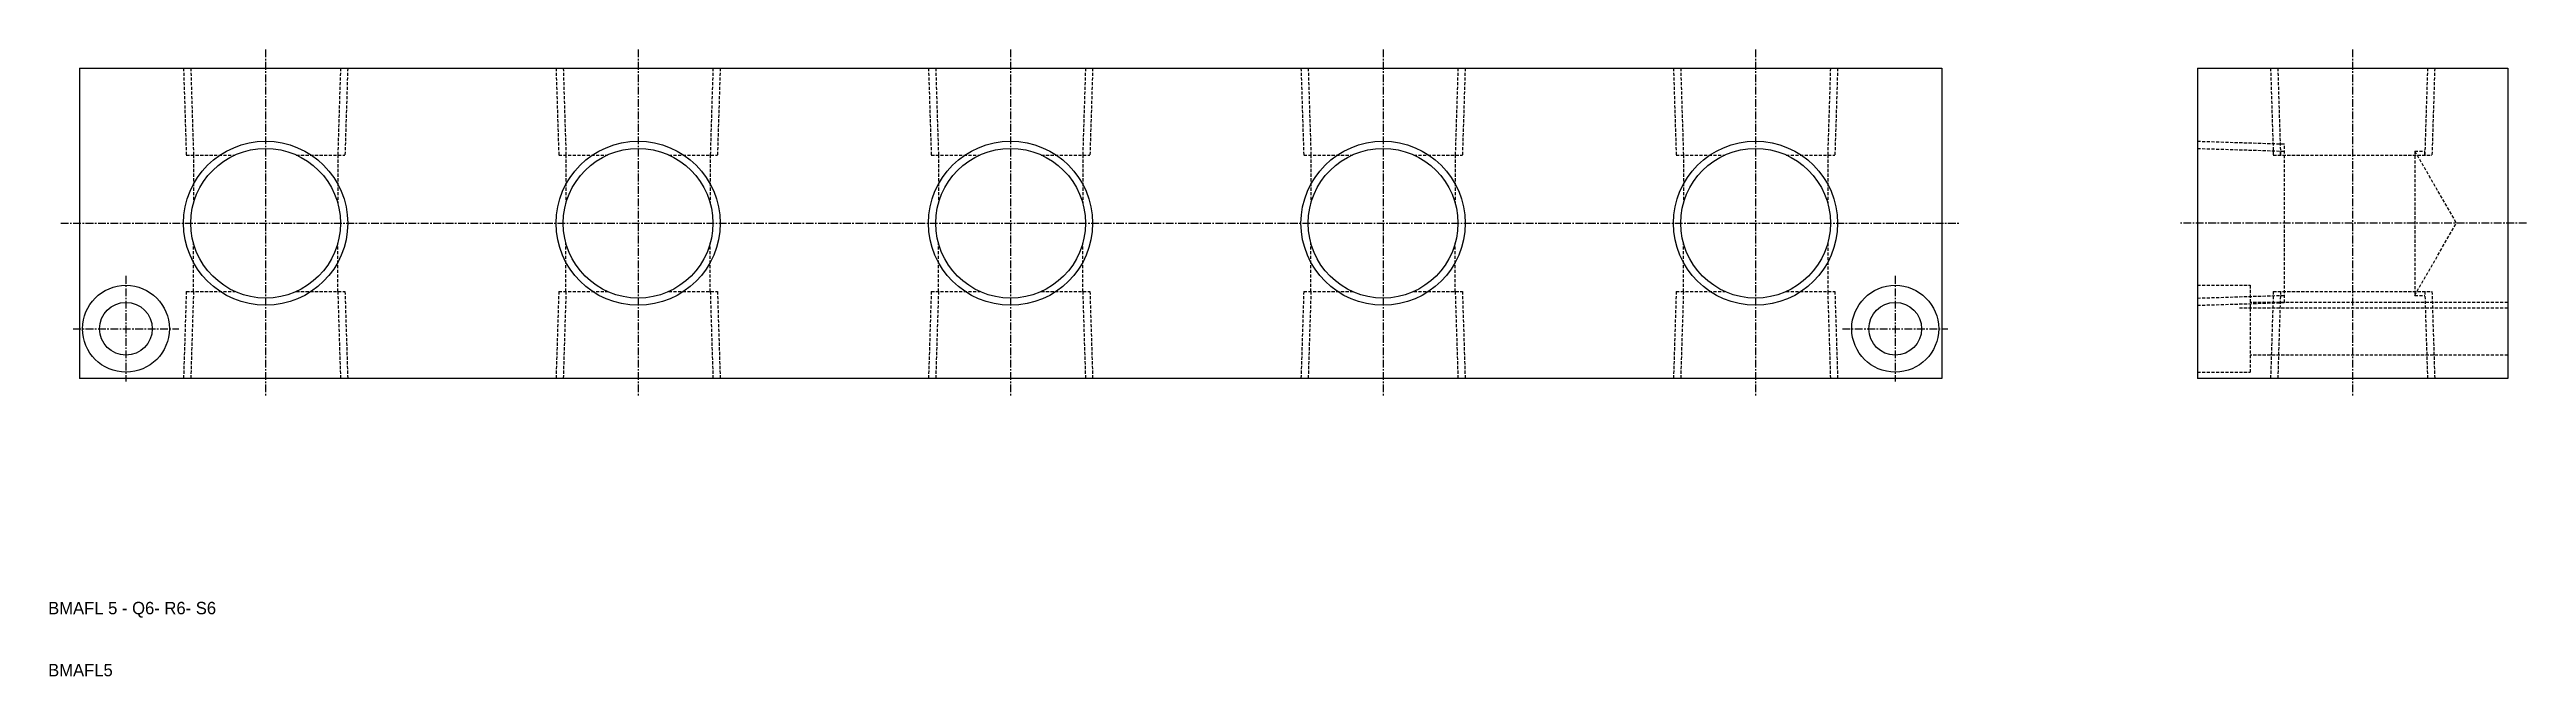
# Model space of a CAD drawing. Extents: x 1098 to 1497, y 310 to 411.
import ezdxf

# ---------------------------------------------------------------- set-up
doc = ezdxf.new("R2010")
doc.units = 0
doc.linetypes.add('CENTER', pattern=[2, 1.25, -0.25, 0.25, -0.25])
doc.linetypes.add('DASHED', pattern=[0.75, 0.5, -0.25])
doc.layers.get('0').update_dxf_attribs({"linetype": 'CONTINUOUS'})
doc.layers.add('CENTER', color=1, linetype='CENTER')

msp = doc.modelspace()

# ---------------------------------------------------------------- linework, layer by layer
at = {"color": 7, "linetype": 'CONTINUOUS'}
for p, q in [((1103.12, 407.69), (1403.12, 407.69)), ((1103.12, 407.69), (1103.12, 357.69)), ((1403.12, 407.69), (1403.12, 357.69)), ((1444.3, 407.69), (1444.3, 357.69)), ((1444.3, 407.69), (1494.3, 407.69)), ((1494.3, 407.69), (1494.3, 357.69)), ((1403.12, 357.69), (1103.12, 357.69)), ((1494.3, 357.69), (1444.3, 357.69))]:
    msp.add_line(p, q, dxfattribs=at)
at = {"color": 3, "linetype": 'DASHED'}
for p, q in [((1119.9, 407.69), (1120.34, 393.69)), ((1121.06, 407.69), (1121.5, 393.69)), ((1145.18, 407.69), (1144.74, 393.69)), ((1146.34, 407.69), (1145.9, 393.69)), ((1179.9, 407.69), (1180.34, 393.69)), ((1181.06, 407.69), (1181.5, 393.69)), ((1205.18, 407.69), (1204.74, 393.69)), ((1206.34, 407.69), (1205.9, 393.69)), ((1239.9, 407.69), (1240.34, 393.69)), ((1241.06, 407.69), (1241.5, 393.69)), ((1265.18, 407.69), (1264.74, 393.69)), ((1266.34, 407.69), (1265.9, 393.69)), ((1299.9, 407.69), (1300.34, 393.69)), ((1301.06, 407.69), (1301.5, 393.69)), ((1325.18, 407.69), (1324.74, 393.69)), ((1326.34, 407.69), (1325.9, 393.69)), ((1359.9, 407.69), (1360.34, 393.69)), ((1361.06, 407.69), (1361.5, 393.69)), ((1385.18, 407.69), (1384.74, 393.69)), ((1386.34, 407.69), (1385.9, 393.69)), ((1456.08, 407.69), (1456.52, 393.69)), ((1457.24, 407.69), (1457.68, 393.69)), ((1481.36, 407.69), (1480.92, 393.69)), ((1482.52, 407.69), (1482.08, 393.69)), ((1444.3, 395.91), (1458.3, 395.47)), ((1458.3, 369.91), (1458.3, 395.47)), ((1120.34, 393.69), (1128.18, 393.69)), ((1121.5, 393.69), (1121.5, 385.91)), ((1138.06, 393.69), (1145.9, 393.69)), ((1144.74, 393.69), (1144.74, 385.91)), ((1180.34, 393.69), (1188.18, 393.69)), ((1181.5, 393.69), (1181.5, 385.91)), ((1198.06, 393.69), (1205.9, 393.69)), ((1204.74, 393.69), (1204.74, 385.91)), ((1240.34, 393.69), (1248.18, 393.69)), ((1241.5, 393.69), (1241.5, 385.91)), ((1258.06, 393.69), (1265.9, 393.69)), ((1264.74, 393.69), (1264.74, 385.91)), ((1300.34, 393.69), (1308.18, 393.69)), ((1301.5, 393.69), (1301.5, 385.91)), ((1318.06, 393.69), (1325.9, 393.69)), ((1324.74, 393.69), (1324.74, 385.91)), ((1360.34, 393.69), (1368.18, 393.69)), ((1361.5, 393.69), (1361.5, 385.91)), ((1378.06, 393.69), (1385.9, 393.69)), ((1384.74, 393.69), (1384.74, 385.91)), ((1444.3, 394.75), (1458.3, 394.31)), ((1456.52, 393.69), (1482.08, 393.69)), ((1457.68, 393.69), (1457.68, 394.31)), ((1457.68, 394.31), (1458.3, 394.31)), ((1479.3, 394.31), (1479.3, 371.07)), ((1479.3, 394.31), (1486.01, 382.69)), ((1479.3, 394.31), (1480.92, 394.31)), ((1480.92, 393.69), (1480.92, 394.31)), ((1121.5, 371.69), (1121.5, 379.47)), ((1144.74, 371.69), (1144.74, 379.47)), ((1181.5, 371.69), (1181.5, 379.47)), ((1204.74, 371.69), (1204.74, 379.47)), ((1241.5, 371.69), (1241.5, 379.47)), ((1264.74, 371.69), (1264.74, 379.47)), ((1301.5, 371.69), (1301.5, 379.47)), ((1324.74, 371.69), (1324.74, 379.47)), ((1361.5, 371.69), (1361.5, 379.47)), ((1384.74, 379.47), (1384.74, 371.69)), ((1479.3, 371.07), (1486.01, 382.69)), ((1120.34, 371.69), (1119.9, 357.69)), ((1120.34, 371.69), (1128.18, 371.69)), ((1121.5, 371.69), (1121.06, 357.69)), ((1138.06, 371.69), (1145.9, 371.69)), ((1144.74, 371.69), (1145.18, 357.69)), ((1145.9, 371.69), (1146.34, 357.69)), ((1180.34, 371.69), (1179.9, 357.69)), ((1180.34, 371.69), (1188.18, 371.69)), ((1181.5, 371.69), (1181.06, 357.69)), ((1198.06, 371.69), (1205.9, 371.69)), ((1204.74, 371.69), (1205.18, 357.69)), ((1205.9, 371.69), (1206.34, 357.69)), ((1240.34, 371.69), (1239.9, 357.69)), ((1240.34, 371.69), (1248.18, 371.69)), ((1241.5, 371.69), (1241.06, 357.69)), ((1258.06, 371.69), (1265.9, 371.69)), ((1264.74, 371.69), (1265.18, 357.69)), ((1265.9, 371.69), (1266.34, 357.69)), ((1300.34, 371.69), (1299.9, 357.69)), ((1300.34, 371.69), (1308.18, 371.69)), ((1301.5, 371.69), (1301.06, 357.69)), ((1318.06, 371.69), (1325.9, 371.69)), ((1324.74, 371.69), (1325.18, 357.69)), ((1325.9, 371.69), (1326.34, 357.69)), ((1360.34, 371.69), (1359.9, 357.69)), ((1360.34, 371.69), (1368.18, 371.69)), ((1361.5, 371.69), (1361.06, 357.69)), ((1378.06, 371.69), (1385.9, 371.69)), ((1384.74, 371.69), (1385.18, 357.69)), ((1385.9, 371.69), (1386.34, 357.69)), ((1444.3, 372.69), (1452.8, 372.69)), ((1444.3, 370.63), (1458.3, 371.07)), ((1452.8, 372.69), (1452.8, 358.69)), ((1456.52, 371.69), (1456.08, 357.69)), ((1456.52, 371.69), (1482.08, 371.69)), ((1457.68, 371.69), (1457.24, 357.69)), ((1457.68, 371.69), (1457.68, 371.07)), ((1457.68, 371.07), (1458.3, 371.07)), ((1479.3, 371.07), (1480.92, 371.07)), ((1480.92, 371.69), (1481.36, 357.69)), ((1480.92, 371.69), (1480.92, 371.07)), ((1482.08, 371.69), (1482.52, 357.69)), ((1444.3, 369.47), (1458.3, 369.91)), ((1494.3, 368.99), (1450.8, 368.99)), ((1494.3, 369.94), (1452.8, 369.94)), ((1494.3, 361.44), (1452.8, 361.44)), ((1444.3, 358.69), (1452.8, 358.69))]:
    msp.add_line(p, q, dxfattribs=at)
at = {"color": 3}
for centre in [(1133.12, 382.69), (1193.12, 382.69), (1253.12, 382.69), (1313.12, 382.69), (1373.12, 382.69)]:
    msp.add_circle(centre, 13.22, dxfattribs=at)
at = {"color": 7, "linetype": 'CONTINUOUS'}
for centre, radius in [((1133.12, 382.69), 12.06), ((1193.12, 382.69), 12.06), ((1253.12, 382.69), 12.06), ((1313.12, 382.69), 12.06), ((1373.12, 382.69), 12.06), ((1110.62, 365.69), 7), ((1395.62, 365.69), 7), ((1110.62, 365.69), 4.25), ((1395.62, 365.69), 4.25)]:
    msp.add_circle(centre, radius, dxfattribs=at)
at = {"layer": 'CENTER', "color": 1, "linetype": 'CENTER'}
for p, q in [((1133.12, 410.69), (1133.12, 354.69)), ((1193.12, 410.69), (1193.12, 354.69)), ((1193.12, 410.69), (1193.12, 354.69)), ((1253.12, 410.69), (1253.12, 354.69)), ((1313.12, 410.69), (1313.12, 354.69)), ((1373.12, 410.69), (1373.12, 354.69)), ((1469.3, 410.69), (1469.3, 354.69)), ((1100.12, 382.69), (1406.12, 382.69)), ((1497.3, 382.69), (1441.3, 382.69)), ((1110.62, 374.19), (1110.62, 357.19)), ((1395.62, 374.19), (1395.62, 357.19)), ((1102.12, 365.69), (1119.12, 365.69)), ((1387.12, 365.69), (1404.12, 365.69))]:
    msp.add_line(p, q, dxfattribs=at)

# ---------------------------------------------------------------- texts
at = {"color": 7, "linetype": 'CONTINUOUS'}
for s, p in [('BMAFL 5 - Q6- R6- S6', (1098.09, 319.67)), ('BMAFL5', (1098.09, 309.67))]:
    msp.add_text(s, height=2, dxfattribs=at).set_placement(p)

doc.saveas('drawing.dxf')
